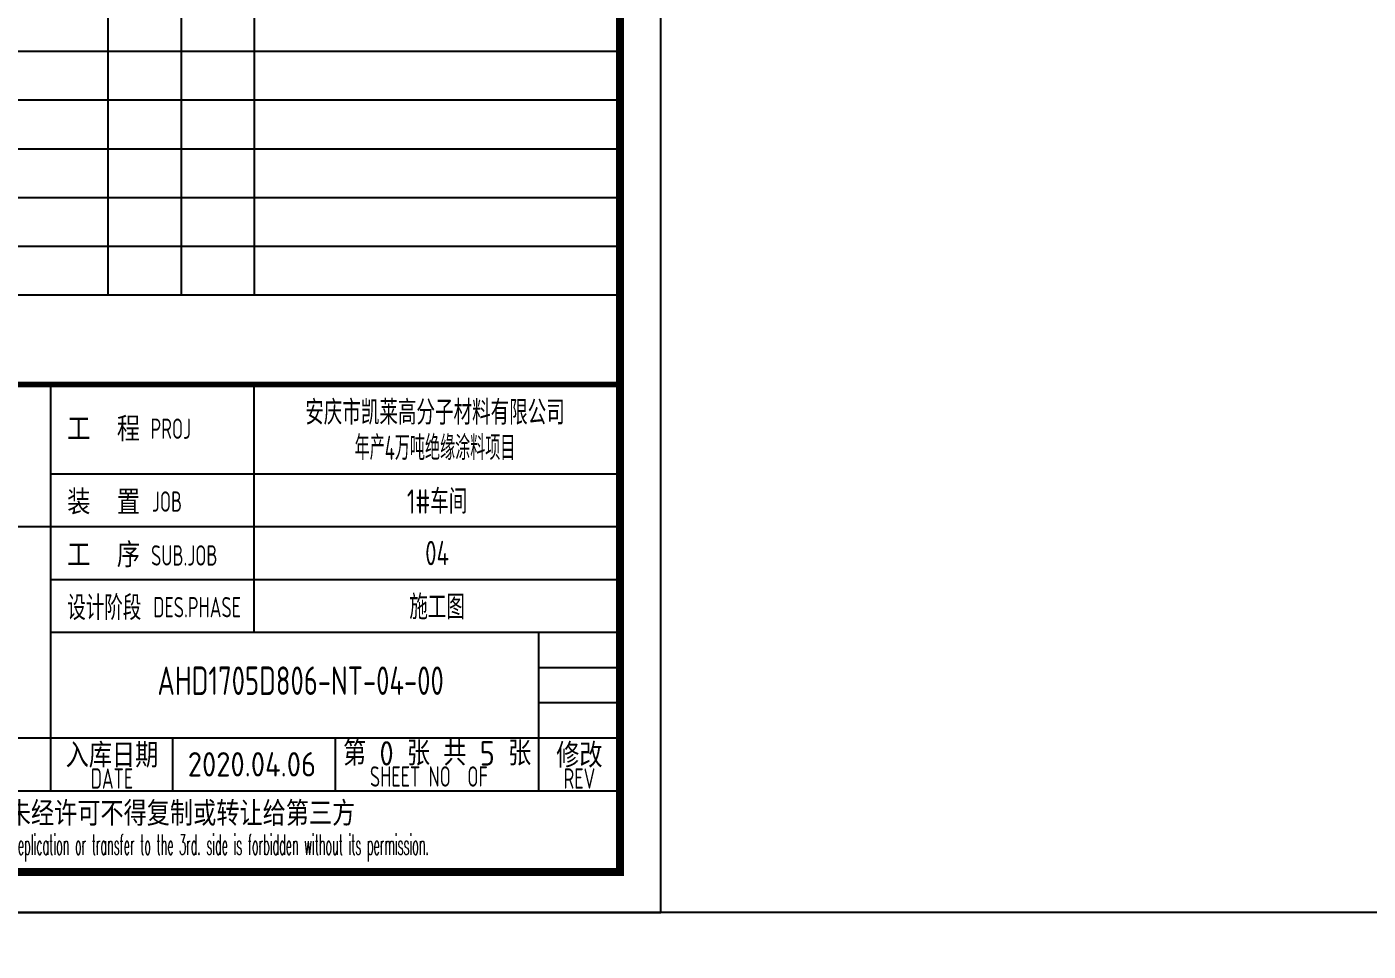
# Model space of a CAD drawing. Extents: x 4773402 to 7068445, y -422737 to 2032183.
# Drawn here: x 4786605 to 4803105, y -279812 to -268437 of the extents above; entities that cross this region are included whole.
import ezdxf
from ezdxf.enums import TextEntityAlignment as Align

# ---------------------------------------------------------------- set-up
doc = ezdxf.new("R2010")
doc.units = 0
doc.header["$LTSCALE"] = 1000
doc.header["$MEASUREMENT"] = 0
doc.layers.get('0').update_dxf_attribs({"linetype": 'CONTINUOUS'})
doc.layers.add('PUB_TITLE', color=4, linetype='CONTINUOUS')
doc.layers.add('TH_TITLE', color=7, linetype='CONTINUOUS')
doc.styles.add('AHD_TQ', font='sceie.shx', dxfattribs={"bigfont": 'sceic.shx'})
doc.styles.add('ECEC_TQ', font='txt_l.shx', dxfattribs={"bigfont": 'hztxt_l.shx'})
doc.styles.add('sceie', font='SCEIE', dxfattribs={"width": 0.75, "bigfont": 'SCEIC'})

msp = doc.modelspace()

# ---------------------------------------------------------------- linework, layer by layer
for p, q in [((4786902.1, -277837.3), (4786902.1, -272837.3)), ((4789402.1, -275887.3), (4789402.1, -272837.3)), ((4793902.1, -278837.3), (4793902.1, -272837.3)), ((4786902.1, -273937.3), (4793902.1, -273937.3)), ((4775902.1, -274587.3), (4786902.1, -274587.3)), ((4786902.1, -274587.3), (4793902.1, -274587.3)), ((4786902.1, -275237.3), (4793902.1, -275237.3)), ((4786902.1, -275887.3), (4793902.1, -275887.3)), ((4792902.1, -277837.3), (4792902.1, -275887.3)), ((4792902.1, -276320.7), (4793902.1, -276320.7)), ((4792902.1, -276754), (4793902.1, -276754)), ((4781402.1, -277187.3), (4793902.1, -277187.3)), ((4788402.1, -277837.3), (4788402.1, -277187.3)), ((4790402.1, -277837.3), (4790402.1, -277187.3)), ((4775902.1, -277837.3), (4793902.1, -277837.3)), ((4775902.1, -278837.3), (4793902.1, -278837.3))]:
    msp.add_line(p, q)
at = {"const_width": 70}
msp.add_lwpolyline([(4793902.1, -272837.3), (4775902.1, -272837.3)], dxfattribs=at)
at = {"layer": 'PUB_TITLE'}
for p, q in [((4787602.1, -251337.3), (4787602.1, -271737.3)), ((4789402.1, -251337.3), (4789402.1, -271737.3)), ((4788502.1, -252537.3), (4788502.1, -271737.3)), ((4775902.1, -268737.3), (4793902.1, -268737.3)), ((4775902.1, -269337.3), (4793902.1, -269337.3)), ((4775902.1, -269937.3), (4793902.1, -269937.3)), ((4775902.1, -270537.3), (4793902.1, -270537.3)), ((4775902.1, -271137.3), (4793902.1, -271137.3)), ((4775902.1, -271737.3), (4793902.1, -271737.3))]:
    msp.add_line(p, q, dxfattribs=at)
msp.add_lwpolyline([(4773402.1, -279337.3), (4794402.1, -279337.3), (4794402.1, -249637.3), (4773402.1, -249637.3)], close=True, dxfattribs=at)
at = {"layer": 'PUB_TITLE', "const_width": 100}
msp.add_lwpolyline([(4775902.1, -278837.3), (4793902.1, -278837.3), (4793902.1, -250137.3), (4775902.1, -250137.3)], close=True, dxfattribs=at)
at = {"layer": 'TH_TITLE'}
msp.add_lwpolyline([(4773407.2, -321337.3), (4832807.2, -321337.3), (4832807.2, -279337.3), (4773407.2, -279337.3)], close=True, dxfattribs=at)

# ---------------------------------------------------------------- texts
for s, height, style, width, p in [('安庆市凯莱高分子材料有限公司', 300, 'sceie', 0.8, (4791625.8, -273167.2)), ('年产4万吨绝缘涂料项目', 300, 'sceie', 0.65, (4791625.8, -273602.2)), ('1#车间', 300, 'sceie', 0.8, (4791652.1, -274262.3)), ('04', 300, 'sceie', 0.8, (4791652.1, -274912.3)), ('施工图', 300, 'sceie', 0.8, (4791652.1, -275562.3)), ('DATE', 250, 'AHD_TQ', 0.75, (4787652.1, -277687.3)), ('SHEET NO  OF  ', 250, 'AHD_TQ', 0.75, (4791652.1, -277662.3)), ('REV', 250, 'AHD_TQ', 0.75, (4793402.1, -277687.3)), ('The proprietary right of this document belongs to Anhui Huadong Chemical And Medical Engineering  Co.,Ltd.  and any replication or transfer to the 3rd. side is forbidden without its permission. ', 250, 'ECEC_TQ', 0.4, (4784902.1, -278537.3))]:
    msp.add_text(s, height=height, dxfattribs=dict(style=style, width=width)).set_placement(p, align=Align.MIDDLE)
at = {"style": 'AHD_TQ'}
for s, p in [('工  程 ', (4787102.1, -273537.3)), ('装  置 ', (4787102.1, -274437.3)), ('工  序 ', (4787102.1, -275087.3))]:
    msp.add_text(s, height=300, dxfattribs=at).set_placement(p)
for s, height, width, p in [('PROJ', 250, 0.75, (4788126.5, -273507.9)), ('JOB', 250, 0.75, (4788144.5, -274404.5)), ('SUB.JOB', 250, 0.75, (4788132.9, -275067.2)), ('设计阶段', 300, 0.8, (4787102.1, -275737.3)), ('DES.PHASE', 250, 0.75, (4788160.2, -275704))]:
    msp.add_text(s, height=height, dxfattribs=dict(at, width=width)).set_placement(p)
for s, p in [('入库日期', (4787652.1, -277387.3)), ('第 0 张 共 5 张', (4791652.1, -277362.3)), ('修改', (4793402.1, -277387.3)), ('本文件专有权属安徽华东化工医药工程有限责任公司所有,未经许可不得复制或转让给第三方', (4784902.1, -278137.3))]:
    msp.add_text(s, height=300, dxfattribs=at).set_placement(p, align=Align.MIDDLE)
at = {"style": 'sceie', "width": 0.8}
msp.add_attdef('AHD1705D806-NT-04-00', text='200320-02-040', height=350, dxfattribs=at).set_placement((4789972.9, -276483.6), align=Align.MIDDLE)
at = {"style": 'AHD_TQ'}
msp.add_attdef('2020.04.06', text='0', height=300, dxfattribs=at).set_placement((4789374.2, -277512.3), align=Align.MIDDLE)

doc.saveas('drawing.dxf')
